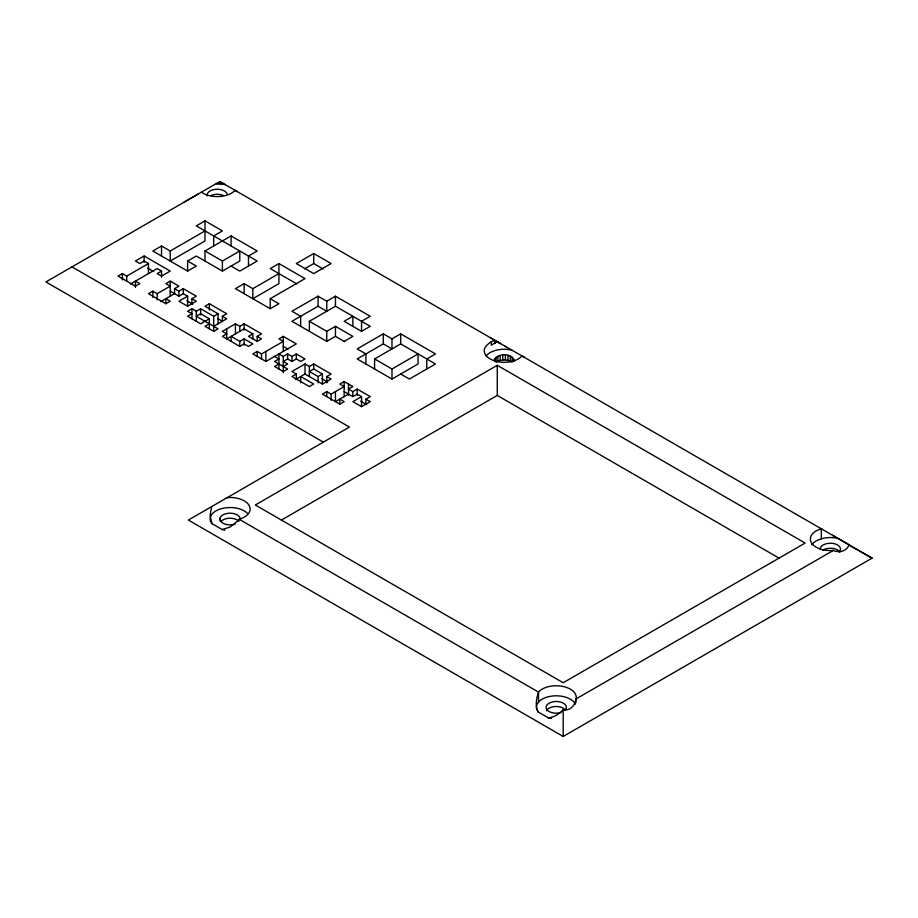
<?xml version="1.0" encoding="UTF-8"?>
<svg xmlns="http://www.w3.org/2000/svg" width="918" height="918" viewBox="0 0 918 918"><rect width="100%" height="100%" fill="white"/><g stroke="black" fill="none" stroke-linecap="round" stroke-linejoin="round"><path stroke-width="1.38" d="M491.268 341.966L491.268 345.168L495.227 342.93C496.466 336.332 483.579 346.407 484.302 349.827A19.989 11.544 0 0 0 497.522 361.623A19.989 11.544 0 0 0 520.678 357.297L521.894 355.92L524.144 357.24L522.537 356.31M536.25 707.503L536.858 704.519L538.786 701.719A19.989 11.544 0 0 1 558.557 695.878A19.989 11.544 0 0 1 575.46 704.198M240.241 519.049A10.144 5.864 0 0 0 231.428 513.242A10.144 5.864 0 0 0 220.297 517.534L219.953 519.049A10.144 5.864 0 0 0 230.097 524.912L232.724 524.706A10.144 5.864 0 0 0 235.169 524.121M822.379 529.411L821.346 528.814L817.915 530.007A19.989 11.544 0 0 0 812.028 543.64A19.989 11.544 0 0 0 833.315 550.444C839.098 553.187 846.844 551.236 849.047 544.799M211.53 506.679L210.107 515.526L211.932 523.627L222.179 529.537L224.921 530.202M494.148 360.12C497.395 352.741 513.082 352.833 514.309 361.451M495.227 342.93L495.445 340.658M538.074 711.92C534.976 705.632 536.353 697.944 538.786 691.679A19.989 11.544 0 0 1 561.127 686.113A19.989 11.544 0 0 1 576.217 697.141C576.045 703.98 570.812 711.542 563.193 709.717C559.257 713.779 554.128 717.474 548.321 717.842L538.074 711.92L536.502 708.501M227.079 497.705L230.097 497.476A19.989 11.544 0 0 1 249.409 506.025A19.989 11.544 0 0 1 240.091 519.003L230.097 527.07L222.179 529.537M496.076 362.323C500.769 359.19 507.402 359.179 512.164 362.162L512.164 357.148M183.634 202.442L197.806 194.26M222.856 183.267L216.166 183.657L225.197 184.621L219.838 181.534L45.9 281.952L323.331 442.132M161.522 277.362L161.522 271.085L157.173 273.598L161.522 276.111L170.22 271.085L144.126 256.019L135.428 261.045L139.777 263.558L144.126 261.045L148.475 263.558L148.475 273.598M205.001 230.923L170.22 251.004L161.522 245.978L152.824 251.004L187.616 271.085L196.303 266.071L187.616 261.045L187.616 271.085M213.699 245.978L213.699 235.937L222.397 230.923L205.001 220.871L196.303 225.897L257.189 261.045L239.793 271.085L231.095 266.071M148.475 263.558L126.73 276.111L122.381 273.598L118.032 276.111L135.428 286.152L139.777 283.639L135.428 281.126L135.428 287.403M130.356 284.064L157.173 268.572L161.522 271.085M187.616 261.045L196.303 256.019L222.397 271.085L239.793 261.045L239.793 251.004L222.397 261.045L205.001 251.004L205.001 261.045M205.001 251.004L231.095 235.937L257.189 251.004L248.491 256.019L248.491 266.071M160.73 301.666L174.569 293.68L174.569 288.665L178.918 286.152L170.22 281.126L165.871 283.639L170.22 286.152L157.173 293.68L152.824 291.167L148.475 293.68L165.871 303.72L170.22 301.219L165.871 298.706L165.871 303.72M174.569 288.665L178.918 291.167L183.267 288.665L196.303 296.193L191.954 298.706L191.954 303.72M170.22 291.167L178.918 296.193L183.267 293.68L187.616 296.193L187.616 306.233L196.303 301.219L191.954 298.706M187.616 296.193L178.918 301.219L187.616 306.233M218.048 323.813L218.048 313.761L213.699 316.274L200.652 308.746L196.303 311.259L191.954 308.746L187.616 311.259L191.954 313.761L187.616 316.274L200.652 323.813L209.35 318.787L209.35 328.828M222.397 321.3L222.397 316.274L226.746 313.761L209.35 303.72L205.001 306.233L218.048 313.761M278.923 273.598L252.84 288.665L244.142 283.639L235.444 288.665L270.236 308.746L278.923 303.72L270.236 298.706L270.236 308.746M270.236 298.706L305.017 278.613L278.923 263.558L270.236 268.572L296.721 283.869M313.715 253.517L296.319 263.558L313.715 273.598L331.111 263.558L313.715 253.517L313.715 263.558L304.443 268.917M209.35 323.813L205.001 326.315L213.699 331.341L218.048 328.828L196.303 316.274L200.652 313.761L209.35 318.787M213.699 326.315L226.746 318.787L222.397 316.274M252.84 338.868L252.84 333.854L248.491 336.367L257.189 341.381L257.189 336.367L261.538 333.854L244.142 323.813L239.793 326.315L235.444 323.813L222.397 331.341L226.746 333.854L222.397 336.367L239.793 346.407L244.142 343.894L248.491 346.407L252.84 343.894L244.142 338.868L239.793 341.381L231.095 336.367L231.095 341.381M352.856 326.315L352.856 316.274L344.158 321.3L361.543 331.341L361.543 321.3L370.241 316.274L335.46 296.193L326.762 301.219L318.064 296.193L291.97 311.259L300.668 316.274L300.668 326.315M257.189 341.381L261.538 338.868L257.189 336.367M326.762 301.219L326.762 311.259L318.064 306.233L291.97 321.3L326.762 341.381L335.46 336.367L335.46 326.315L326.762 331.341L309.366 321.3L309.366 331.341M257.189 351.422L252.84 353.935L265.887 361.462L296.319 343.894L283.272 336.367L278.923 338.868L283.272 341.381L261.538 353.935L257.189 351.422L257.189 356.448M309.366 321.3L335.46 306.233L370.241 326.315L361.543 331.341M278.923 369.002L278.923 353.935L283.272 356.448L287.621 353.935L291.97 356.448L296.319 353.935L305.017 358.961L300.668 361.462L296.319 358.961L291.97 361.462L287.621 358.961L283.272 361.462L287.621 363.976L283.272 366.489M278.923 363.976L274.574 366.489L283.272 371.503L287.621 369.002L274.574 361.462L278.923 358.961L274.574 356.448M326.762 382.806L326.762 376.529L331.111 374.016L313.715 363.976L309.366 366.489L305.017 363.976L291.97 371.503L296.319 374.016L296.319 379.042M344.158 341.381L352.856 336.367L335.46 326.315M296.319 374.016L291.97 376.529L309.366 386.57L313.715 384.057L300.668 376.529L300.668 382.806M295.527 379.501L305.017 374.016L305.017 363.976M322.413 374.016L313.715 369.002L309.366 371.503L318.064 376.529L322.413 374.016L322.413 384.057L305.017 374.016M426.778 369.002L426.778 358.961L435.476 353.935L400.684 333.854L391.986 338.868L383.288 333.854L357.194 348.909L365.892 353.935L365.892 363.976M391.986 338.868L391.986 348.909L383.288 343.894L357.194 358.961L391.986 379.042L418.08 363.976L418.08 353.935L391.986 369.002L374.59 358.961L374.59 369.002M322.413 384.057L331.111 379.042L326.762 376.529M374.59 358.961L400.684 343.894L435.476 363.976L409.382 379.042L400.684 374.016M365.892 404.149L365.892 399.123L370.241 396.61L357.194 389.083L352.856 391.596L348.507 389.083L352.856 386.57L344.158 381.555L339.809 384.057L344.158 386.57L331.111 394.109L326.762 391.596L322.413 394.109L339.809 404.149L344.158 401.636L339.809 399.123L339.809 404.149M348.507 394.109L335.46 401.636L335.46 391.596M344.158 391.596L352.856 396.61L357.194 394.109L361.543 396.61L361.543 406.651L370.241 401.636L365.892 399.123M361.543 396.61L352.856 401.636L361.543 406.651M497.269 365.307L255.319 504.992L563.193 682.74L805.132 543.054L497.269 365.307L497.269 395.428L779.049 558.121M281.413 520.058L497.269 395.428M833.315 550.444L575.827 699.046L575.827 702.809M71.994 266.897L349.425 427.065L188.351 520.058L563.193 736.465L872.1 558.121L219.838 181.534M495.25 340.991L495.64 342.644L497.269 341.703L500.608 343.653L491.084 338.134M548.321 717.842L550.33 718.301M512.026 350.24L510.924 349.919A19.989 11.544 0 0 0 486.047 355.989M848.955 545.143L872.1 558.121M832.615 535.32L850.217 545.476M235.41 190.508L237.211 191.541L234.962 190.175L234.297 191.059A19.989 11.544 0 0 1 202.763 193.009L201.581 192.08M313.715 263.558L322.987 268.917M335.46 336.367L344.732 341.714M147.683 268.125L153.616 271.544M283.272 346.407L288.022 349.138M252.84 333.854L244.142 328.828L226.746 338.868L226.746 328.828M186.824 300.76L192.746 304.179M217.474 318.454L222.11 321.128M321.828 378.709L327.634 382.049M360.763 401.177L366.684 404.597M239.116 519.232L538.499 692.08L538.499 702.121M504.9 346.12L505.818 346.66M210.796 522.044L211.932 523.627M821.346 528.814L821.346 538.855M563.193 709.717L563.193 736.465M551.339 717.486L551.339 718.53M513.529 358.456L513.529 360.969M510.259 356.081L510.259 361.107M507.952 355.335L507.952 360.361M505.382 354.968L505.382 359.994M502.731 354.991L502.731 360.017M500.184 355.415L500.184 360.43M497.912 356.195L497.912 361.222M496.076 357.297L496.076 361.061M494.791 358.64L494.791 361.153M400.684 333.854L400.684 343.894M391.986 369.002L391.986 379.042M383.288 333.854L383.288 343.894M357.194 389.083L357.194 395.36M352.856 391.596L352.856 396.61M348.507 384.057L348.507 395.36M344.158 381.555L344.158 396.61M335.46 296.193L335.46 306.233M331.111 394.109L331.111 400.374M326.762 331.341L326.762 341.381M326.762 391.596L326.762 396.61M318.064 296.193L318.064 306.233M318.064 376.529L318.064 382.806M313.715 363.976L313.715 369.002M309.366 366.489L309.366 376.529M296.319 353.935L296.319 358.961M291.97 356.448L291.97 361.462M287.621 353.935L287.621 358.961M283.272 336.367L283.272 351.422M283.272 356.448L283.272 372.765M278.923 263.558L278.923 283.639L252.84 298.706L252.84 288.665M265.887 351.422L265.887 361.462M261.538 353.935L261.538 358.961M244.142 283.639L244.142 293.68M244.142 323.813L244.142 330.09M244.142 338.868L244.142 345.145M239.793 326.315L239.793 331.341M239.793 341.381L239.793 346.407M235.444 323.813L235.444 333.854M231.095 235.937L231.095 245.978M222.397 261.045L222.397 271.085M220.297 517.534L220.297 521.298M213.699 316.274L213.699 331.341M209.35 303.72L209.35 309.997M205.001 220.871L205.001 240.964L170.22 261.045L170.22 251.004M200.652 308.746L200.652 315.023M196.303 311.259L196.303 321.3M191.954 308.746L191.954 318.787M183.267 288.665L183.267 293.68M178.918 291.167L178.918 296.193M170.22 281.126L170.22 296.193M161.522 245.978L161.522 256.019M157.173 293.68L157.173 299.956M152.824 291.167L152.824 297.443M144.126 256.019L144.126 262.296M126.73 276.111L126.73 281.126M122.381 273.598L122.381 279.875M221.307 521.149A10.144 5.864 0 0 1 238.887 521.149M210.417 521.057A19.989 11.544 0 0 1 224.921 507.906L230.097 507.516A19.989 11.544 0 0 1 247.412 513.288M839.522 551.592A10.144 5.864 0 0 0 840.337 550.134L840.475 548.608A10.144 5.864 0 0 0 829.539 543.238L826.957 543.559A10.144 5.864 0 0 0 820.244 549.549M565.018 710.268A10.144 5.864 0 0 0 560.118 701.926A10.144 5.864 0 0 0 546.428 705.827L546.084 707.342A10.144 5.864 0 0 0 556.228 713.206L558.855 712.999A10.144 5.864 0 0 0 561.3 712.414M811.753 544.856A19.989 11.544 0 0 1 817.915 540.048L822.379 538.499A19.989 11.544 0 0 1 837.675 538.338M822.631 550.307A10.144 5.864 0 0 1 826.957 548.585L829.539 548.264A10.144 5.864 0 0 1 839.913 552.131M546.428 710.842A10.144 5.864 0 0 1 554.908 706.55A10.144 5.864 0 0 1 565.018 709.43M210.956 195.511A10.144 5.864 0 0 1 223.315 195.431M207.181 195.924A10.144 5.864 0 0 1 215.787 189.292A10.144 5.864 0 0 1 227.274 194.26"/></g></svg>
